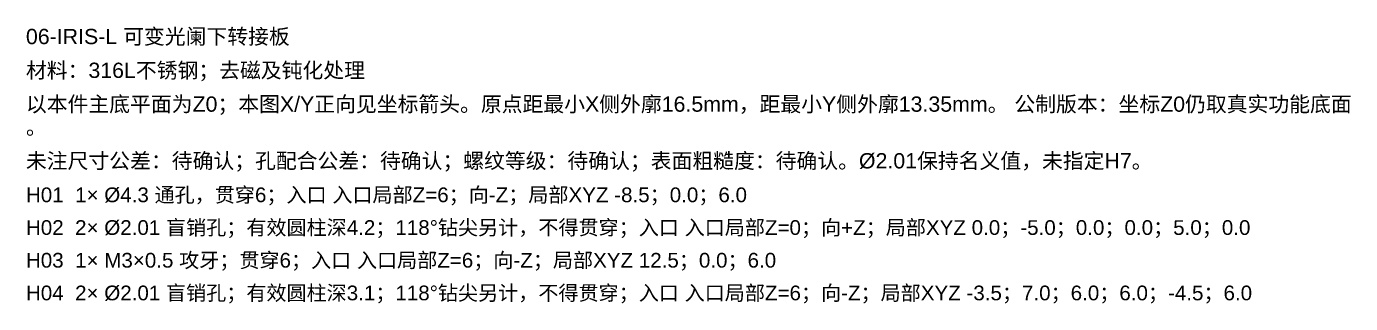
# Model space of a CAD drawing. Header units: millimetres. Extents: x 11 to 336, y 32 to 137.
# Drawn here: x 215 to 336.5, y 111.2 to 136.6 of the extents above; entities that cross this region are included whole.
import ezdxf

# ---------------------------------------------------------------- set-up
doc = ezdxf.new("R2010")
doc.units = ezdxf.units.MM
doc.layers.add('ANNOTATIONS', color=7, linetype='CONTINUOUS', lineweight=18)
doc.styles.add('CJK', font='Arial Unicode.ttf')

msp = doc.modelspace()

# ---------------------------------------------------------------- texts
at = {"layer": 'ANNOTATIONS', "style": 'CJK'}
for s, height, p in [('06-IRIS-L 可变光阑下转接板', 1.4, (215, 135)), ('材料：316L不锈钢；去磁及钝化处理', 1.4, (215, 131.9)), ('以本件主底平面为Z0；本图X/Y正向见坐标箭头。原点距最小X侧外廓16.5mm，距最小Y侧外廓13.35mm。 公制版本：坐标Z0仍取真实功能底面', 1.4, (215, 128.8)), ('。', 1.4, (215, 126.7)), ('未注尺寸公差：待确认；孔配合公差：待确认；螺纹等级：待确认；表面粗糙度：待确认。Ø2.01保持名义值，未指定H7。', 1.4, (215, 123.6)), ('H01  1× Ø4.3 通孔，贯穿6；入口 入口局部Z=6；向-Z；局部XYZ -8.5；0.0；6.0', 1.35, (215, 120.5)), ('H02  2× Ø2.01 盲销孔；有效圆柱深4.2；118°钻尖另计，不得贯穿；入口 入口局部Z=0；向+Z；局部XYZ 0.0；-5.0；0.0；0.0；5.0；0.0', 1.35, (215, 117.5)), ('H03  1× M3×0.5 攻牙；贯穿6；入口 入口局部Z=6；向-Z；局部XYZ 12.5；0.0；6.0', 1.35, (215, 114.5)), ('H04  2× Ø2.01 盲销孔；有效圆柱深3.1；118°钻尖另计，不得贯穿；入口 入口局部Z=6；向-Z；局部XYZ -3.5；7.0；6.0；6.0；-4.5；6.0', 1.35, (215, 111.5))]:
    msp.add_text(s, height=height, dxfattribs=at).set_placement(p)

doc.saveas('drawing.dxf')
